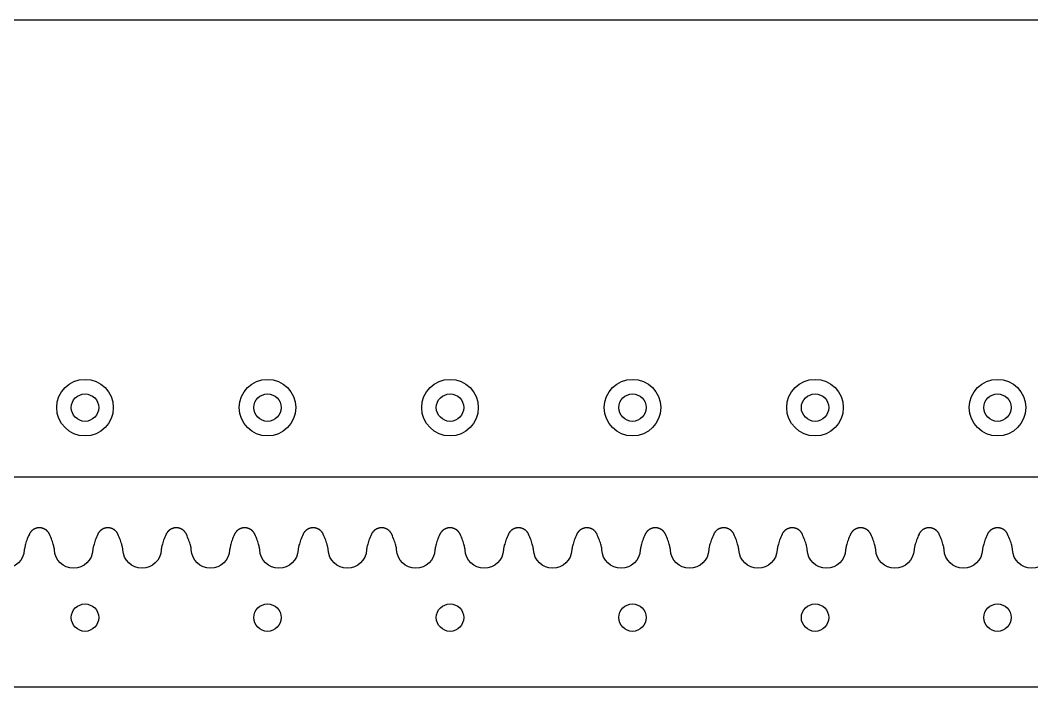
# Model space of a CAD drawing. Extents: x 0 to 903, y -444 to -259.
# Drawn here: x 344.6 to 455.4, y -332 to -259 of the extents above; entities that cross this region are included whole.
import ezdxf

# ---------------------------------------------------------------- set-up
doc = ezdxf.new("R2010")
doc.units = 0
doc.layers.add('FAB', color=7, linetype='CONTINUOUS')

msp = doc.modelspace()

# ---------------------------------------------------------------- linework, layer by layer
at = {"layer": 'FAB'}
msp.add_lwpolyline([(0, -309), (903.3, -309), (903.3, -259), (0, -259)], close=True, dxfattribs=at)
msp.add_lwpolyline([(457.5, -317, -0.961956), (453.3, -317), (453.3, -316.99), (453.3, -316.98), (453.3, -316.97), (453.3, -316.96), (453.3, -316.94), (453.29, -316.9), (453.28, -316.86), (453.27, -316.77), (453.25, -316.68), (453.23, -316.59), (453.2, -316.5), (453.17, -316.37), (453.13, -316.24), (453.08, -316.1), (453.03, -315.96), (452.97, -315.8), (452.9, -315.63), (452.83, -315.47), (452.76, -315.3), (452.74, -315.26), (452.72, -315.22), (452.7, -315.19), (452.68, -315.15), (452.67, -315.13), (452.66, -315.12), (452.64, -315.1), (452.63, -315.08), (452.62, -315.06), (452.6, -315.05), (452.59, -315.03), (452.58, -315.01), (452.56, -315), (452.55, -314.98), (452.53, -314.96), (452.52, -314.95), (452.5, -314.93), (452.48, -314.92), (452.47, -314.9), (452.45, -314.89), (452.43, -314.87), (452.42, -314.86), (452.4, -314.85), (452.38, -314.83), (452.36, -314.82), (452.35, -314.81), (452.33, -314.79), (452.31, -314.78), (452.29, -314.77), (452.27, -314.76), (452.25, -314.75), (452.23, -314.74), (452.21, -314.73), (452.19, -314.72), (452.17, -314.71), (452.15, -314.7), (452.13, -314.69), (452.11, -314.68), (452.09, -314.67), (452.07, -314.66), (452.05, -314.66), (452.03, -314.65), (452.01, -314.64), (451.99, -314.64), (451.97, -314.63), (451.95, -314.63), (451.92, -314.62), (451.9, -314.62), (451.88, -314.61), (451.86, -314.61), (451.84, -314.6), (451.82, -314.6), (451.78, -314.6), (451.73, -314.59), (451.69, -314.59), (451.65, -314.59), (451.61, -314.59), (451.57, -314.59), (451.53, -314.6), (451.49, -314.6), (451.46, -314.6), (451.44, -314.61), (451.42, -314.61), (451.4, -314.62), (451.38, -314.62), (451.36, -314.63), (451.34, -314.63), (451.32, -314.64), (451.3, -314.64), (451.27, -314.65), (451.25, -314.66), (451.23, -314.66), (451.21, -314.67), (451.19, -314.68), (451.17, -314.69), (451.15, -314.7), (451.13, -314.71), (451.11, -314.72), (451.09, -314.73), (451.07, -314.74), (451.05, -314.75), (451.03, -314.76), (451.01, -314.77), (450.99, -314.78), (450.98, -314.79), (450.96, -314.81), (450.94, -314.82), (450.92, -314.83), (450.9, -314.85), (450.89, -314.86), (450.87, -314.87), (450.85, -314.89), (450.84, -314.9), (450.82, -314.92), (450.8, -314.93), (450.79, -314.95), (450.77, -314.96), (450.76, -314.98), (450.74, -315), (450.73, -315.01), (450.71, -315.03), (450.7, -315.05), (450.69, -315.06), (450.67, -315.08), (450.66, -315.1), (450.65, -315.12), (450.64, -315.13), (450.63, -315.15), (450.6, -315.19), (450.58, -315.22), (450.56, -315.26), (450.55, -315.3), (450.47, -315.47), (450.4, -315.63), (450.33, -315.8), (450.27, -315.96), (450.22, -316.1), (450.18, -316.24), (450.14, -316.37), (450.1, -316.5), (450.08, -316.59), (450.05, -316.68), (450.04, -316.77), (450.02, -316.86), (450.01, -316.9), (450.01, -316.94), (450, -316.96), (450, -316.97), (450, -316.98), (450, -316.99), (450, -317, -0.961956), (445.8, -317), (445.8, -316.99), (445.8, -316.98), (445.8, -316.97), (445.8, -316.96), (445.8, -316.94), (445.79, -316.9), (445.78, -316.86), (445.77, -316.77), (445.75, -316.68), (445.73, -316.59), (445.7, -316.5), (445.67, -316.37), (445.63, -316.24), (445.58, -316.1), (445.53, -315.96), (445.47, -315.8), (445.4, -315.63), (445.33, -315.47), (445.26, -315.3), (445.24, -315.26), (445.22, -315.22), (445.2, -315.19), (445.18, -315.15), (445.17, -315.13), (445.16, -315.12), (445.14, -315.1), (445.13, -315.08), (445.12, -315.06), (445.1, -315.05), (445.09, -315.03), (445.08, -315.01), (445.06, -315), (445.05, -314.98), (445.03, -314.96), (445.02, -314.95), (445, -314.93), (444.98, -314.92), (444.97, -314.9), (444.95, -314.89), (444.93, -314.87), (444.92, -314.86), (444.9, -314.85), (444.88, -314.83), (444.86, -314.82), (444.85, -314.81), (444.83, -314.79), (444.81, -314.78), (444.79, -314.77), (444.77, -314.76), (444.75, -314.75), (444.73, -314.74), (444.71, -314.73), (444.69, -314.72), (444.67, -314.71), (444.65, -314.7), (444.63, -314.69), (444.61, -314.68), (444.59, -314.67), (444.57, -314.66), (444.55, -314.66), (444.53, -314.65), (444.51, -314.64), (444.49, -314.64), (444.47, -314.63), (444.45, -314.63), (444.42, -314.62), (444.4, -314.62), (444.38, -314.61), (444.36, -314.61), (444.34, -314.6), (444.32, -314.6), (444.28, -314.6), (444.23, -314.59), (444.19, -314.59), (444.15, -314.59), (444.11, -314.59), (444.07, -314.59), (444.03, -314.6), (443.99, -314.6), (443.96, -314.6), (443.94, -314.61), (443.92, -314.61), (443.9, -314.62), (443.88, -314.62), (443.86, -314.63), (443.84, -314.63), (443.82, -314.64), (443.8, -314.64), (443.77, -314.65), (443.75, -314.66), (443.73, -314.66), (443.71, -314.67), (443.69, -314.68), (443.67, -314.69), (443.65, -314.7), (443.63, -314.71), (443.61, -314.72), (443.59, -314.73), (443.57, -314.74), (443.55, -314.75), (443.53, -314.76), (443.51, -314.77), (443.49, -314.78), (443.48, -314.79), (443.46, -314.81), (443.44, -314.82), (443.42, -314.83), (443.4, -314.85), (443.39, -314.86), (443.37, -314.87), (443.35, -314.89), (443.34, -314.9), (443.32, -314.92), (443.3, -314.93), (443.29, -314.95), (443.27, -314.96), (443.26, -314.98), (443.24, -315), (443.23, -315.01), (443.21, -315.03), (443.2, -315.05), (443.19, -315.06), (443.17, -315.08), (443.16, -315.1), (443.15, -315.12), (443.14, -315.13), (443.13, -315.15), (443.1, -315.19), (443.08, -315.22), (443.06, -315.26), (443.05, -315.3), (442.97, -315.47), (442.9, -315.63), (442.83, -315.8), (442.77, -315.96), (442.72, -316.1), (442.68, -316.24), (442.64, -316.37), (442.6, -316.5), (442.58, -316.59), (442.55, -316.68), (442.54, -316.77), (442.52, -316.86), (442.51, -316.9), (442.51, -316.94), (442.5, -316.96), (442.5, -316.97), (442.5, -316.98), (442.5, -316.99), (442.5, -317, -0.961956), (438.3, -317), (438.3, -316.99), (438.3, -316.98), (438.3, -316.97), (438.3, -316.96), (438.3, -316.94), (438.29, -316.9), (438.28, -316.86), (438.27, -316.77), (438.25, -316.68), (438.23, -316.59), (438.2, -316.5), (438.17, -316.37), (438.13, -316.24), (438.08, -316.1), (438.03, -315.96), (437.97, -315.8), (437.9, -315.63), (437.83, -315.47), (437.76, -315.3), (437.74, -315.26), (437.72, -315.22), (437.7, -315.19), (437.68, -315.15), (437.67, -315.13), (437.66, -315.12), (437.64, -315.1), (437.63, -315.08), (437.62, -315.06), (437.6, -315.05), (437.59, -315.03), (437.58, -315.01), (437.56, -315), (437.55, -314.98), (437.53, -314.96), (437.52, -314.95), (437.5, -314.93), (437.48, -314.92), (437.47, -314.9), (437.45, -314.89), (437.43, -314.87), (437.42, -314.86), (437.4, -314.85), (437.38, -314.83), (437.36, -314.82), (437.35, -314.81), (437.33, -314.79), (437.31, -314.78), (437.29, -314.77), (437.27, -314.76), (437.25, -314.75), (437.23, -314.74), (437.21, -314.73), (437.19, -314.72), (437.17, -314.71), (437.15, -314.7), (437.13, -314.69), (437.11, -314.68), (437.09, -314.67), (437.07, -314.66), (437.05, -314.66), (437.03, -314.65), (437.01, -314.64), (436.99, -314.64), (436.97, -314.63), (436.95, -314.63), (436.92, -314.62), (436.9, -314.62), (436.88, -314.61), (436.86, -314.61), (436.84, -314.6), (436.82, -314.6), (436.78, -314.6), (436.73, -314.59), (436.69, -314.59), (436.65, -314.59), (436.61, -314.59), (436.57, -314.59), (436.53, -314.6), (436.49, -314.6), (436.46, -314.6), (436.44, -314.61), (436.42, -314.61), (436.4, -314.62), (436.38, -314.62), (436.36, -314.63), (436.34, -314.63), (436.32, -314.64), (436.3, -314.64), (436.27, -314.65), (436.25, -314.66), (436.23, -314.66), (436.21, -314.67), (436.19, -314.68), (436.17, -314.69), (436.15, -314.7), (436.13, -314.71), (436.11, -314.72), (436.09, -314.73), (436.07, -314.74), (436.05, -314.75), (436.03, -314.76), (436.01, -314.77), (435.99, -314.78), (435.98, -314.79), (435.96, -314.81), (435.94, -314.82), (435.92, -314.83), (435.9, -314.85), (435.89, -314.86), (435.87, -314.87), (435.85, -314.89), (435.84, -314.9), (435.82, -314.92), (435.8, -314.93), (435.79, -314.95), (435.77, -314.96), (435.76, -314.98), (435.74, -315), (435.73, -315.01), (435.71, -315.03), (435.7, -315.05), (435.69, -315.06), (435.67, -315.08), (435.66, -315.1), (435.65, -315.12), (435.64, -315.13), (435.63, -315.15), (435.6, -315.19), (435.58, -315.22), (435.56, -315.26), (435.55, -315.3), (435.47, -315.47), (435.4, -315.63), (435.33, -315.8), (435.27, -315.96), (435.22, -316.1), (435.18, -316.24), (435.14, -316.37), (435.1, -316.5), (435.08, -316.59), (435.05, -316.68), (435.04, -316.77), (435.02, -316.86), (435.01, -316.9), (435.01, -316.94), (435, -316.96), (435, -316.97), (435, -316.98), (435, -316.99), (435, -317, -0.961956), (430.8, -317), (430.8, -316.99), (430.8, -316.98), (430.8, -316.97), (430.8, -316.96), (430.8, -316.94), (430.79, -316.9), (430.78, -316.86), (430.77, -316.77), (430.75, -316.68), (430.73, -316.59), (430.7, -316.5), (430.67, -316.37), (430.63, -316.24), (430.58, -316.1), (430.53, -315.96), (430.47, -315.8), (430.4, -315.63), (430.33, -315.47), (430.26, -315.3), (430.24, -315.26), (430.22, -315.22), (430.2, -315.19), (430.18, -315.15), (430.17, -315.13), (430.16, -315.12), (430.14, -315.1), (430.13, -315.08), (430.12, -315.06), (430.1, -315.05), (430.09, -315.03), (430.08, -315.01), (430.06, -315), (430.05, -314.98), (430.03, -314.96), (430.02, -314.95), (430, -314.93), (429.98, -314.92), (429.97, -314.9), (429.95, -314.89), (429.93, -314.87), (429.92, -314.86), (429.9, -314.85), (429.88, -314.83), (429.86, -314.82), (429.85, -314.81), (429.83, -314.79), (429.81, -314.78), (429.79, -314.77), (429.77, -314.76), (429.75, -314.75), (429.73, -314.74), (429.71, -314.73), (429.69, -314.72), (429.67, -314.71), (429.65, -314.7), (429.63, -314.69), (429.61, -314.68), (429.59, -314.67), (429.57, -314.66), (429.55, -314.66), (429.53, -314.65), (429.51, -314.64), (429.49, -314.64), (429.47, -314.63), (429.45, -314.63), (429.42, -314.62), (429.4, -314.62), (429.38, -314.61), (429.36, -314.61), (429.34, -314.6), (429.32, -314.6), (429.28, -314.6), (429.23, -314.59), (429.19, -314.59), (429.15, -314.59), (429.11, -314.59), (429.07, -314.59), (429.03, -314.6), (428.99, -314.6), (428.96, -314.6), (428.94, -314.61), (428.92, -314.61), (428.9, -314.62), (428.88, -314.62), (428.86, -314.63), (428.84, -314.63), (428.82, -314.64), (428.8, -314.64), (428.77, -314.65), (428.75, -314.66), (428.73, -314.66), (428.71, -314.67), (428.69, -314.68), (428.67, -314.69), (428.65, -314.7), (428.63, -314.71), (428.61, -314.72), (428.59, -314.73), (428.57, -314.74), (428.55, -314.75), (428.53, -314.76), (428.51, -314.77), (428.49, -314.78), (428.48, -314.79), (428.46, -314.81), (428.44, -314.82), (428.42, -314.83), (428.4, -314.85), (428.39, -314.86), (428.37, -314.87), (428.35, -314.89), (428.34, -314.9), (428.32, -314.92), (428.3, -314.93), (428.29, -314.95), (428.27, -314.96), (428.26, -314.98), (428.24, -315), (428.23, -315.01), (428.21, -315.03), (428.2, -315.05), (428.19, -315.06), (428.17, -315.08), (428.16, -315.1), (428.15, -315.12), (428.14, -315.13), (428.13, -315.15), (428.1, -315.19), (428.08, -315.22), (428.06, -315.26), (428.05, -315.3), (427.97, -315.47), (427.9, -315.63), (427.83, -315.8), (427.77, -315.96), (427.72, -316.1), (427.68, -316.24), (427.64, -316.37), (427.6, -316.5), (427.58, -316.59), (427.55, -316.68), (427.54, -316.77), (427.52, -316.86), (427.51, -316.9), (427.51, -316.94), (427.5, -316.96), (427.5, -316.97), (427.5, -316.98), (427.5, -316.99), (427.5, -317, -0.961956), (423.3, -317), (423.3, -316.99), (423.3, -316.98), (423.3, -316.97), (423.3, -316.96), (423.3, -316.94), (423.29, -316.9), (423.28, -316.86), (423.27, -316.77), (423.25, -316.68), (423.23, -316.59), (423.2, -316.5), (423.17, -316.37), (423.13, -316.24), (423.08, -316.1), (423.03, -315.96), (422.97, -315.8), (422.9, -315.63), (422.83, -315.47), (422.76, -315.3), (422.74, -315.26), (422.72, -315.22), (422.7, -315.19), (422.68, -315.15), (422.67, -315.13), (422.66, -315.12), (422.64, -315.1), (422.63, -315.08), (422.62, -315.06), (422.6, -315.05), (422.59, -315.03), (422.58, -315.01), (422.56, -315), (422.55, -314.98), (422.53, -314.96), (422.52, -314.95), (422.5, -314.93), (422.48, -314.92), (422.47, -314.9), (422.45, -314.89), (422.43, -314.87), (422.42, -314.86), (422.4, -314.85), (422.38, -314.83), (422.36, -314.82), (422.35, -314.81), (422.33, -314.79), (422.31, -314.78), (422.29, -314.77), (422.27, -314.76), (422.25, -314.75), (422.23, -314.74), (422.21, -314.73), (422.19, -314.72), (422.17, -314.71), (422.15, -314.7), (422.13, -314.69), (422.11, -314.68), (422.09, -314.67), (422.07, -314.66), (422.05, -314.66), (422.03, -314.65), (422.01, -314.64), (421.99, -314.64), (421.97, -314.63), (421.95, -314.63), (421.92, -314.62), (421.9, -314.62), (421.88, -314.61), (421.86, -314.61), (421.84, -314.6), (421.82, -314.6), (421.78, -314.6), (421.73, -314.59), (421.69, -314.59), (421.65, -314.59), (421.61, -314.59), (421.57, -314.59), (421.53, -314.6), (421.49, -314.6), (421.46, -314.6), (421.44, -314.61), (421.42, -314.61), (421.4, -314.62), (421.38, -314.62), (421.36, -314.63), (421.34, -314.63), (421.32, -314.64), (421.3, -314.64), (421.27, -314.65), (421.25, -314.66), (421.23, -314.66), (421.21, -314.67), (421.19, -314.68), (421.17, -314.69), (421.15, -314.7), (421.13, -314.71), (421.11, -314.72), (421.09, -314.73), (421.07, -314.74), (421.05, -314.75), (421.03, -314.76), (421.01, -314.77), (420.99, -314.78), (420.98, -314.79), (420.96, -314.81), (420.94, -314.82), (420.92, -314.83), (420.9, -314.85), (420.89, -314.86), (420.87, -314.87), (420.85, -314.89), (420.84, -314.9), (420.82, -314.92), (420.8, -314.93), (420.79, -314.95), (420.77, -314.96), (420.76, -314.98), (420.74, -315), (420.73, -315.01), (420.71, -315.03), (420.7, -315.05), (420.69, -315.06), (420.67, -315.08), (420.66, -315.1), (420.65, -315.12), (420.64, -315.13), (420.63, -315.15), (420.6, -315.19), (420.58, -315.22), (420.56, -315.26), (420.55, -315.3), (420.47, -315.47), (420.4, -315.63), (420.33, -315.8), (420.27, -315.96), (420.22, -316.1), (420.18, -316.24), (420.14, -316.37), (420.1, -316.5), (420.08, -316.59), (420.05, -316.68), (420.04, -316.77), (420.02, -316.86), (420.01, -316.9), (420.01, -316.94), (420, -316.96), (420, -316.97), (420, -316.98), (420, -316.99), (420, -317, -0.961956), (415.8, -317), (415.8, -316.99), (415.8, -316.98), (415.8, -316.97), (415.8, -316.96), (415.8, -316.94), (415.79, -316.9), (415.78, -316.86), (415.77, -316.77), (415.75, -316.68), (415.73, -316.59), (415.7, -316.5), (415.67, -316.37), (415.63, -316.24), (415.58, -316.1), (415.53, -315.96), (415.47, -315.8), (415.4, -315.63), (415.33, -315.47), (415.26, -315.3), (415.24, -315.26), (415.22, -315.22), (415.2, -315.19), (415.18, -315.15), (415.17, -315.13), (415.16, -315.12), (415.14, -315.1), (415.13, -315.08), (415.12, -315.06), (415.1, -315.05), (415.09, -315.03), (415.08, -315.01), (415.06, -315), (415.05, -314.98), (415.03, -314.96), (415.02, -314.95), (415, -314.93), (414.98, -314.92), (414.97, -314.9), (414.95, -314.89), (414.93, -314.87), (414.92, -314.86), (414.9, -314.85), (414.88, -314.83), (414.86, -314.82), (414.85, -314.81), (414.83, -314.79), (414.81, -314.78), (414.79, -314.77), (414.77, -314.76), (414.75, -314.75), (414.73, -314.74), (414.71, -314.73), (414.69, -314.72), (414.67, -314.71), (414.65, -314.7), (414.63, -314.69), (414.61, -314.68), (414.59, -314.67), (414.57, -314.66), (414.55, -314.66), (414.53, -314.65), (414.51, -314.64), (414.49, -314.64), (414.47, -314.63), (414.45, -314.63), (414.42, -314.62), (414.4, -314.62), (414.38, -314.61), (414.36, -314.61), (414.34, -314.6), (414.32, -314.6), (414.28, -314.6), (414.23, -314.59), (414.19, -314.59), (414.15, -314.59), (414.11, -314.59), (414.07, -314.59), (414.03, -314.6), (413.99, -314.6), (413.96, -314.6), (413.94, -314.61), (413.92, -314.61), (413.9, -314.62), (413.88, -314.62), (413.86, -314.63), (413.84, -314.63), (413.82, -314.64), (413.8, -314.64), (413.77, -314.65), (413.75, -314.66), (413.73, -314.66), (413.71, -314.67), (413.69, -314.68), (413.67, -314.69), (413.65, -314.7), (413.63, -314.71), (413.61, -314.72), (413.59, -314.73), (413.57, -314.74), (413.55, -314.75), (413.53, -314.76), (413.51, -314.77), (413.49, -314.78), (413.48, -314.79), (413.46, -314.81), (413.44, -314.82), (413.42, -314.83), (413.4, -314.85), (413.39, -314.86), (413.37, -314.87), (413.35, -314.89), (413.34, -314.9), (413.32, -314.92), (413.3, -314.93), (413.29, -314.95), (413.27, -314.96), (413.26, -314.98), (413.24, -315), (413.23, -315.01), (413.21, -315.03), (413.2, -315.05), (413.19, -315.06), (413.17, -315.08), (413.16, -315.1), (413.15, -315.12), (413.14, -315.13), (413.13, -315.15), (413.1, -315.19), (413.08, -315.22), (413.06, -315.26), (413.05, -315.3), (412.97, -315.47), (412.9, -315.63), (412.83, -315.8), (412.77, -315.96), (412.72, -316.1), (412.68, -316.24), (412.64, -316.37), (412.6, -316.5), (412.58, -316.59), (412.55, -316.68), (412.54, -316.77), (412.52, -316.86), (412.51, -316.9), (412.51, -316.94), (412.5, -316.96), (412.5, -316.97), (412.5, -316.98), (412.5, -316.99), (412.5, -317, -0.961956), (408.3, -317), (408.3, -316.99), (408.3, -316.98), (408.3, -316.97), (408.3, -316.96), (408.3, -316.94), (408.29, -316.9), (408.28, -316.86), (408.27, -316.77), (408.25, -316.68), (408.23, -316.59), (408.2, -316.5), (408.17, -316.37), (408.13, -316.24), (408.08, -316.1), (408.03, -315.96), (407.97, -315.8), (407.9, -315.63), (407.83, -315.47), (407.76, -315.3), (407.74, -315.26), (407.72, -315.22), (407.7, -315.19), (407.68, -315.15), (407.67, -315.13), (407.66, -315.12), (407.64, -315.1), (407.63, -315.08), (407.62, -315.06), (407.6, -315.05), (407.59, -315.03), (407.58, -315.01), (407.56, -315), (407.55, -314.98), (407.53, -314.96), (407.52, -314.95), (407.5, -314.93), (407.48, -314.92), (407.47, -314.9), (407.45, -314.89), (407.43, -314.87), (407.42, -314.86), (407.4, -314.85), (407.38, -314.83), (407.36, -314.82), (407.35, -314.81), (407.33, -314.79), (407.31, -314.78), (407.29, -314.77), (407.27, -314.76), (407.25, -314.75), (407.23, -314.74), (407.21, -314.73), (407.19, -314.72), (407.17, -314.71), (407.15, -314.7), (407.13, -314.69), (407.11, -314.68), (407.09, -314.67), (407.07, -314.66), (407.05, -314.66), (407.03, -314.65), (407.01, -314.64), (406.99, -314.64), (406.97, -314.63), (406.95, -314.63), (406.92, -314.62), (406.9, -314.62), (406.88, -314.61), (406.86, -314.61), (406.84, -314.6), (406.82, -314.6), (406.78, -314.6), (406.73, -314.59), (406.69, -314.59), (406.65, -314.59), (406.61, -314.59), (406.57, -314.59), (406.53, -314.6), (406.49, -314.6), (406.46, -314.6), (406.44, -314.61), (406.42, -314.61), (406.4, -314.62), (406.38, -314.62), (406.36, -314.63), (406.34, -314.63), (406.32, -314.64), (406.3, -314.64), (406.27, -314.65), (406.25, -314.66), (406.23, -314.66), (406.21, -314.67), (406.19, -314.68), (406.17, -314.69), (406.15, -314.7), (406.13, -314.71), (406.11, -314.72), (406.09, -314.73), (406.07, -314.74), (406.05, -314.75), (406.03, -314.76), (406.01, -314.77), (405.99, -314.78), (405.98, -314.79), (405.96, -314.81), (405.94, -314.82), (405.92, -314.83), (405.9, -314.85), (405.89, -314.86), (405.87, -314.87), (405.85, -314.89), (405.84, -314.9), (405.82, -314.92), (405.8, -314.93), (405.79, -314.95), (405.77, -314.96), (405.76, -314.98), (405.74, -315), (405.73, -315.01), (405.71, -315.03), (405.7, -315.05), (405.69, -315.06), (405.67, -315.08), (405.66, -315.1), (405.65, -315.12), (405.64, -315.13), (405.63, -315.15), (405.6, -315.19), (405.58, -315.22), (405.56, -315.26), (405.55, -315.3), (405.47, -315.47), (405.4, -315.63), (405.33, -315.8), (405.27, -315.96), (405.22, -316.1), (405.18, -316.24), (405.14, -316.37), (405.1, -316.5), (405.08, -316.59), (405.05, -316.68), (405.04, -316.77), (405.02, -316.86), (405.01, -316.9), (405.01, -316.94), (405, -316.96), (405, -316.97), (405, -316.98), (405, -316.99), (405, -317, -0.961956), (400.8, -317), (400.8, -316.99), (400.8, -316.98), (400.8, -316.97), (400.8, -316.96), (400.8, -316.94), (400.79, -316.9), (400.78, -316.86), (400.77, -316.77), (400.75, -316.68), (400.73, -316.59), (400.7, -316.5), (400.67, -316.37), (400.63, -316.24), (400.58, -316.1), (400.53, -315.96), (400.47, -315.8), (400.4, -315.63), (400.33, -315.47), (400.26, -315.3), (400.24, -315.26), (400.22, -315.22), (400.2, -315.19), (400.18, -315.15), (400.17, -315.13), (400.16, -315.12), (400.14, -315.1), (400.13, -315.08), (400.12, -315.06), (400.1, -315.05), (400.09, -315.03), (400.08, -315.01), (400.06, -315), (400.05, -314.98), (400.03, -314.96), (400.02, -314.95), (400, -314.93), (399.98, -314.92), (399.97, -314.9), (399.95, -314.89), (399.93, -314.87), (399.92, -314.86), (399.9, -314.85), (399.88, -314.83), (399.86, -314.82), (399.85, -314.81), (399.83, -314.79), (399.81, -314.78), (399.79, -314.77), (399.77, -314.76), (399.75, -314.75), (399.73, -314.74), (399.71, -314.73), (399.69, -314.72), (399.67, -314.71), (399.65, -314.7), (399.63, -314.69), (399.61, -314.68), (399.59, -314.67), (399.57, -314.66), (399.55, -314.66), (399.53, -314.65), (399.51, -314.64), (399.49, -314.64), (399.47, -314.63), (399.45, -314.63), (399.42, -314.62), (399.4, -314.62), (399.38, -314.61), (399.36, -314.61), (399.34, -314.6), (399.32, -314.6), (399.28, -314.6), (399.23, -314.59), (399.19, -314.59), (399.15, -314.59), (399.11, -314.59), (399.07, -314.59), (399.03, -314.6), (398.99, -314.6), (398.96, -314.6), (398.94, -314.61), (398.92, -314.61), (398.9, -314.62), (398.88, -314.62), (398.86, -314.63), (398.84, -314.63), (398.82, -314.64), (398.8, -314.64), (398.77, -314.65), (398.75, -314.66), (398.73, -314.66), (398.71, -314.67), (398.69, -314.68), (398.67, -314.69), (398.65, -314.7), (398.63, -314.71), (398.61, -314.72), (398.59, -314.73), (398.57, -314.74), (398.55, -314.75), (398.53, -314.76), (398.51, -314.77), (398.49, -314.78), (398.48, -314.79), (398.46, -314.81), (398.44, -314.82), (398.42, -314.83), (398.4, -314.85), (398.39, -314.86), (398.37, -314.87), (398.35, -314.89), (398.34, -314.9), (398.32, -314.92), (398.3, -314.93), (398.29, -314.95), (398.27, -314.96), (398.26, -314.98), (398.24, -315), (398.23, -315.01), (398.21, -315.03), (398.2, -315.05), (398.19, -315.06), (398.17, -315.08), (398.16, -315.1), (398.15, -315.12), (398.14, -315.13), (398.13, -315.15), (398.1, -315.19), (398.08, -315.22), (398.06, -315.26), (398.05, -315.3), (397.97, -315.47), (397.9, -315.63), (397.83, -315.8), (397.77, -315.96), (397.72, -316.1), (397.68, -316.24), (397.64, -316.37), (397.6, -316.5), (397.58, -316.59), (397.55, -316.68), (397.54, -316.77), (397.52, -316.86), (397.51, -316.9), (397.51, -316.94), (397.5, -316.96), (397.5, -316.97), (397.5, -316.98), (397.5, -316.99), (397.5, -317, -0.961956), (393.3, -317), (393.3, -316.99), (393.3, -316.98), (393.3, -316.97), (393.3, -316.96), (393.3, -316.94), (393.29, -316.9), (393.28, -316.86), (393.27, -316.77), (393.25, -316.68), (393.23, -316.59), (393.2, -316.5), (393.17, -316.37), (393.13, -316.24), (393.08, -316.1), (393.03, -315.96), (392.97, -315.8), (392.9, -315.63), (392.83, -315.47), (392.76, -315.3), (392.74, -315.26), (392.72, -315.22), (392.7, -315.19), (392.68, -315.15), (392.67, -315.13), (392.66, -315.12), (392.64, -315.1), (392.63, -315.08), (392.62, -315.06), (392.6, -315.05), (392.59, -315.03), (392.58, -315.01), (392.56, -315), (392.55, -314.98), (392.53, -314.96), (392.52, -314.95), (392.5, -314.93), (392.48, -314.92), (392.47, -314.9), (392.45, -314.89), (392.43, -314.87), (392.42, -314.86), (392.4, -314.85), (392.38, -314.83), (392.36, -314.82), (392.35, -314.81), (392.33, -314.79), (392.31, -314.78), (392.29, -314.77), (392.27, -314.76), (392.25, -314.75), (392.23, -314.74), (392.21, -314.73), (392.19, -314.72), (392.17, -314.71), (392.15, -314.7), (392.13, -314.69), (392.11, -314.68), (392.09, -314.67), (392.07, -314.66), (392.05, -314.66), (392.03, -314.65), (392.01, -314.64), (391.99, -314.64), (391.97, -314.63), (391.95, -314.63), (391.92, -314.62), (391.9, -314.62), (391.88, -314.61), (391.86, -314.61), (391.84, -314.6), (391.82, -314.6), (391.78, -314.6), (391.73, -314.59), (391.69, -314.59), (391.65, -314.59), (391.61, -314.59), (391.57, -314.59), (391.53, -314.6), (391.49, -314.6), (391.46, -314.6), (391.44, -314.61), (391.42, -314.61), (391.4, -314.62), (391.38, -314.62), (391.36, -314.63), (391.34, -314.63), (391.32, -314.64), (391.3, -314.64), (391.27, -314.65), (391.25, -314.66), (391.23, -314.66), (391.21, -314.67), (391.19, -314.68), (391.17, -314.69), (391.15, -314.7), (391.13, -314.71), (391.11, -314.72), (391.09, -314.73), (391.07, -314.74), (391.05, -314.75), (391.03, -314.76), (391.01, -314.77), (390.99, -314.78), (390.98, -314.79), (390.96, -314.81), (390.94, -314.82), (390.92, -314.83), (390.9, -314.85), (390.89, -314.86), (390.87, -314.87), (390.85, -314.89), (390.84, -314.9), (390.82, -314.92), (390.8, -314.93), (390.79, -314.95), (390.77, -314.96), (390.76, -314.98), (390.74, -315), (390.73, -315.01), (390.71, -315.03), (390.7, -315.05), (390.69, -315.06), (390.67, -315.08), (390.66, -315.1), (390.65, -315.12), (390.64, -315.13), (390.63, -315.15), (390.6, -315.19), (390.58, -315.22), (390.56, -315.26), (390.55, -315.3), (390.47, -315.47), (390.4, -315.63), (390.33, -315.8), (390.27, -315.96), (390.22, -316.1), (390.18, -316.24), (390.14, -316.37), (390.1, -316.5), (390.08, -316.59), (390.05, -316.68), (390.04, -316.77), (390.02, -316.86), (390.01, -316.9), (390.01, -316.94), (390, -316.96), (390, -316.97), (390, -316.98), (390, -316.99), (390, -317, -0.961956), (385.8, -317), (385.8, -316.99), (385.8, -316.98), (385.8, -316.97), (385.8, -316.96), (385.8, -316.94), (385.79, -316.9), (385.78, -316.86), (385.77, -316.77), (385.75, -316.68), (385.73, -316.59), (385.7, -316.5), (385.67, -316.37), (385.63, -316.24), (385.58, -316.1), (385.53, -315.96), (385.47, -315.8), (385.4, -315.63), (385.33, -315.47), (385.26, -315.3), (385.24, -315.26), (385.22, -315.22), (385.2, -315.19), (385.18, -315.15), (385.17, -315.13), (385.16, -315.12), (385.14, -315.1), (385.13, -315.08), (385.12, -315.06), (385.1, -315.05), (385.09, -315.03), (385.08, -315.01), (385.06, -315), (385.05, -314.98), (385.03, -314.96), (385.02, -314.95), (385, -314.93), (384.98, -314.92), (384.97, -314.9), (384.95, -314.89), (384.93, -314.87), (384.92, -314.86), (384.9, -314.85), (384.88, -314.83), (384.86, -314.82), (384.85, -314.81), (384.83, -314.79), (384.81, -314.78), (384.79, -314.77), (384.77, -314.76), (384.75, -314.75), (384.73, -314.74), (384.71, -314.73), (384.69, -314.72), (384.67, -314.71), (384.65, -314.7), (384.63, -314.69), (384.61, -314.68), (384.59, -314.67), (384.57, -314.66), (384.55, -314.66), (384.53, -314.65), (384.51, -314.64), (384.49, -314.64), (384.47, -314.63), (384.45, -314.63), (384.42, -314.62), (384.4, -314.62), (384.38, -314.61), (384.36, -314.61), (384.34, -314.6), (384.32, -314.6), (384.28, -314.6), (384.23, -314.59), (384.19, -314.59), (384.15, -314.59), (384.11, -314.59), (384.07, -314.59), (384.03, -314.6), (383.99, -314.6), (383.96, -314.6), (383.94, -314.61), (383.92, -314.61), (383.9, -314.62), (383.88, -314.62), (383.86, -314.63), (383.84, -314.63), (383.82, -314.64), (383.8, -314.64), (383.77, -314.65), (383.75, -314.66), (383.73, -314.66), (383.71, -314.67), (383.69, -314.68), (383.67, -314.69), (383.65, -314.7), (383.63, -314.71), (383.61, -314.72), (383.59, -314.73), (383.57, -314.74), (383.55, -314.75), (383.53, -314.76), (383.51, -314.77), (383.49, -314.78), (383.48, -314.79), (383.46, -314.81), (383.44, -314.82), (383.42, -314.83), (383.4, -314.85), (383.39, -314.86), (383.37, -314.87), (383.35, -314.89), (383.34, -314.9), (383.32, -314.92), (383.3, -314.93), (383.29, -314.95), (383.27, -314.96), (383.26, -314.98), (383.24, -315), (383.23, -315.01), (383.21, -315.03), (383.2, -315.05), (383.19, -315.06), (383.17, -315.08), (383.16, -315.1), (383.15, -315.12), (383.14, -315.13), (383.13, -315.15), (383.1, -315.19), (383.08, -315.22), (383.06, -315.26), (383.05, -315.3), (382.97, -315.47), (382.9, -315.63), (382.83, -315.8), (382.77, -315.96), (382.72, -316.1), (382.68, -316.24), (382.64, -316.37), (382.6, -316.5), (382.58, -316.59), (382.55, -316.68), (382.54, -316.77), (382.52, -316.86), (382.51, -316.9), (382.51, -316.94), (382.5, -316.96), (382.5, -316.97), (382.5, -316.98), (382.5, -316.99), (382.5, -317, -0.961956), (378.3, -317), (378.3, -316.99), (378.3, -316.98), (378.3, -316.97), (378.3, -316.96), (378.3, -316.94), (378.29, -316.9), (378.28, -316.86), (378.27, -316.77), (378.25, -316.68), (378.23, -316.59), (378.2, -316.5), (378.17, -316.37), (378.13, -316.24), (378.08, -316.1), (378.03, -315.96), (377.97, -315.8), (377.9, -315.63), (377.83, -315.47), (377.76, -315.3), (377.74, -315.26), (377.72, -315.22), (377.7, -315.19), (377.68, -315.15), (377.67, -315.13), (377.66, -315.12), (377.64, -315.1), (377.63, -315.08), (377.62, -315.06), (377.6, -315.05), (377.59, -315.03), (377.58, -315.01), (377.56, -315), (377.55, -314.98), (377.53, -314.96), (377.52, -314.95), (377.5, -314.93), (377.48, -314.92), (377.47, -314.9), (377.45, -314.89), (377.43, -314.87), (377.42, -314.86), (377.4, -314.85), (377.38, -314.83), (377.36, -314.82), (377.35, -314.81), (377.33, -314.79), (377.31, -314.78), (377.29, -314.77), (377.27, -314.76), (377.25, -314.75), (377.23, -314.74), (377.21, -314.73), (377.19, -314.72), (377.17, -314.71), (377.15, -314.7), (377.13, -314.69), (377.11, -314.68), (377.09, -314.67), (377.07, -314.66), (377.05, -314.66), (377.03, -314.65), (377.01, -314.64), (376.99, -314.64), (376.97, -314.63), (376.95, -314.63), (376.92, -314.62), (376.9, -314.62), (376.88, -314.61), (376.86, -314.61), (376.84, -314.6), (376.82, -314.6), (376.78, -314.6), (376.73, -314.59), (376.69, -314.59), (376.65, -314.59), (376.61, -314.59), (376.57, -314.59), (376.53, -314.6), (376.49, -314.6), (376.46, -314.6), (376.44, -314.61), (376.42, -314.61), (376.4, -314.62), (376.38, -314.62), (376.36, -314.63), (376.34, -314.63), (376.32, -314.64), (376.3, -314.64), (376.27, -314.65), (376.25, -314.66), (376.23, -314.66), (376.21, -314.67), (376.19, -314.68), (376.17, -314.69), (376.15, -314.7), (376.13, -314.71), (376.11, -314.72), (376.09, -314.73), (376.07, -314.74), (376.05, -314.75), (376.03, -314.76), (376.01, -314.77), (375.99, -314.78), (375.98, -314.79), (375.96, -314.81), (375.94, -314.82), (375.92, -314.83), (375.9, -314.85), (375.89, -314.86), (375.87, -314.87), (375.85, -314.89), (375.84, -314.9), (375.82, -314.92), (375.8, -314.93), (375.79, -314.95), (375.77, -314.96), (375.76, -314.98), (375.74, -315), (375.73, -315.01), (375.71, -315.03), (375.7, -315.05), (375.69, -315.06), (375.67, -315.08), (375.66, -315.1), (375.65, -315.12), (375.64, -315.13), (375.63, -315.15), (375.6, -315.19), (375.58, -315.22), (375.56, -315.26), (375.55, -315.3), (375.47, -315.47), (375.4, -315.63), (375.33, -315.8), (375.27, -315.96), (375.22, -316.1), (375.18, -316.24), (375.14, -316.37), (375.1, -316.5), (375.08, -316.59), (375.05, -316.68), (375.04, -316.77), (375.02, -316.86), (375.01, -316.9), (375.01, -316.94), (375, -316.96), (375, -316.97), (375, -316.98), (375, -316.99), (375, -317, -0.961956), (370.8, -317), (370.8, -316.99), (370.8, -316.98), (370.8, -316.97), (370.8, -316.96), (370.8, -316.94), (370.79, -316.9), (370.78, -316.86), (370.77, -316.77), (370.75, -316.68), (370.73, -316.59), (370.7, -316.5), (370.67, -316.37), (370.63, -316.24), (370.58, -316.1), (370.53, -315.96), (370.47, -315.8), (370.4, -315.63), (370.33, -315.47), (370.26, -315.3), (370.24, -315.26), (370.22, -315.22), (370.2, -315.19), (370.18, -315.15), (370.17, -315.13), (370.16, -315.12), (370.14, -315.1), (370.13, -315.08), (370.12, -315.06), (370.1, -315.05), (370.09, -315.03), (370.08, -315.01), (370.06, -315), (370.05, -314.98), (370.03, -314.96), (370.02, -314.95), (370, -314.93), (369.98, -314.92), (369.97, -314.9), (369.95, -314.89), (369.93, -314.87), (369.92, -314.86), (369.9, -314.85), (369.88, -314.83), (369.86, -314.82), (369.85, -314.81), (369.83, -314.79), (369.81, -314.78), (369.79, -314.77), (369.77, -314.76), (369.75, -314.75), (369.73, -314.74), (369.71, -314.73), (369.69, -314.72), (369.67, -314.71), (369.65, -314.7), (369.63, -314.69), (369.61, -314.68), (369.59, -314.67), (369.57, -314.66), (369.55, -314.66), (369.53, -314.65), (369.51, -314.64), (369.49, -314.64), (369.47, -314.63), (369.45, -314.63), (369.42, -314.62), (369.4, -314.62), (369.38, -314.61), (369.36, -314.61), (369.34, -314.6), (369.32, -314.6), (369.28, -314.6), (369.23, -314.59), (369.19, -314.59), (369.15, -314.59), (369.11, -314.59), (369.07, -314.59), (369.03, -314.6), (368.99, -314.6), (368.96, -314.6), (368.94, -314.61), (368.92, -314.61), (368.9, -314.62), (368.88, -314.62), (368.86, -314.63), (368.84, -314.63), (368.82, -314.64), (368.8, -314.64), (368.77, -314.65), (368.75, -314.66), (368.73, -314.66), (368.71, -314.67), (368.69, -314.68), (368.67, -314.69), (368.65, -314.7), (368.63, -314.71), (368.61, -314.72), (368.59, -314.73), (368.57, -314.74), (368.55, -314.75), (368.53, -314.76), (368.51, -314.77), (368.49, -314.78), (368.48, -314.79), (368.46, -314.81), (368.44, -314.82), (368.42, -314.83), (368.4, -314.85), (368.39, -314.86), (368.37, -314.87), (368.35, -314.89), (368.34, -314.9), (368.32, -314.92), (368.3, -314.93), (368.29, -314.95), (368.27, -314.96), (368.26, -314.98), (368.24, -315), (368.23, -315.01), (368.21, -315.03), (368.2, -315.05), (368.19, -315.06), (368.17, -315.08), (368.16, -315.1), (368.15, -315.12), (368.14, -315.13), (368.13, -315.15), (368.1, -315.19), (368.08, -315.22), (368.06, -315.26), (368.05, -315.3), (367.97, -315.47), (367.9, -315.63), (367.83, -315.8), (367.77, -315.96), (367.72, -316.1), (367.68, -316.24), (367.64, -316.37), (367.6, -316.5), (367.58, -316.59), (367.55, -316.68), (367.54, -316.77), (367.52, -316.86), (367.51, -316.9), (367.51, -316.94), (367.5, -316.96), (367.5, -316.97), (367.5, -316.98), (367.5, -316.99), (367.5, -317, -0.961956), (363.3, -317), (363.3, -316.99), (363.3, -316.98), (363.3, -316.97), (363.3, -316.96), (363.3, -316.94), (363.29, -316.9), (363.28, -316.86), (363.27, -316.77), (363.25, -316.68), (363.23, -316.59), (363.2, -316.5), (363.17, -316.37), (363.13, -316.24), (363.08, -316.1), (363.03, -315.96), (362.97, -315.8), (362.9, -315.63), (362.83, -315.47), (362.76, -315.3), (362.74, -315.26), (362.72, -315.22), (362.7, -315.19), (362.68, -315.15), (362.67, -315.13), (362.66, -315.12), (362.64, -315.1), (362.63, -315.08), (362.62, -315.06), (362.6, -315.05), (362.59, -315.03), (362.58, -315.01), (362.56, -315), (362.55, -314.98), (362.53, -314.96), (362.52, -314.95), (362.5, -314.93), (362.48, -314.92), (362.47, -314.9), (362.45, -314.89), (362.43, -314.87), (362.42, -314.86), (362.4, -314.85), (362.38, -314.83), (362.36, -314.82), (362.35, -314.81), (362.33, -314.79), (362.31, -314.78), (362.29, -314.77), (362.27, -314.76), (362.25, -314.75), (362.23, -314.74), (362.21, -314.73), (362.19, -314.72), (362.17, -314.71), (362.15, -314.7), (362.13, -314.69), (362.11, -314.68), (362.09, -314.67), (362.07, -314.66), (362.05, -314.66), (362.03, -314.65), (362.01, -314.64), (361.99, -314.64), (361.97, -314.63), (361.95, -314.63), (361.92, -314.62), (361.9, -314.62), (361.88, -314.61), (361.86, -314.61), (361.84, -314.6), (361.82, -314.6), (361.78, -314.6), (361.73, -314.59), (361.69, -314.59), (361.65, -314.59), (361.61, -314.59), (361.57, -314.59), (361.53, -314.6), (361.49, -314.6), (361.46, -314.6), (361.44, -314.61), (361.42, -314.61), (361.4, -314.62), (361.38, -314.62), (361.36, -314.63), (361.34, -314.63), (361.32, -314.64), (361.3, -314.64), (361.27, -314.65), (361.25, -314.66), (361.23, -314.66), (361.21, -314.67), (361.19, -314.68), (361.17, -314.69), (361.15, -314.7), (361.13, -314.71), (361.11, -314.72), (361.09, -314.73), (361.07, -314.74), (361.05, -314.75), (361.03, -314.76), (361.01, -314.77), (360.99, -314.78), (360.98, -314.79), (360.96, -314.81), (360.94, -314.82), (360.92, -314.83), (360.9, -314.85), (360.89, -314.86), (360.87, -314.87), (360.85, -314.89), (360.84, -314.9), (360.82, -314.92), (360.8, -314.93), (360.79, -314.95), (360.77, -314.96), (360.76, -314.98), (360.74, -315), (360.73, -315.01), (360.71, -315.03), (360.7, -315.05), (360.69, -315.06), (360.67, -315.08), (360.66, -315.1), (360.65, -315.12), (360.64, -315.13), (360.63, -315.15), (360.6, -315.19), (360.58, -315.22), (360.56, -315.26), (360.55, -315.3), (360.47, -315.47), (360.4, -315.63), (360.33, -315.8), (360.27, -315.96), (360.22, -316.1), (360.18, -316.24), (360.14, -316.37), (360.1, -316.5), (360.08, -316.59), (360.05, -316.68), (360.04, -316.77), (360.02, -316.86), (360.01, -316.9), (360.01, -316.94), (360, -316.96), (360, -316.97), (360, -316.98), (360, -316.99), (360, -317, -0.961956), (355.8, -317), (355.8, -316.99), (355.8, -316.98), (355.8, -316.97), (355.8, -316.96), (355.8, -316.94), (355.79, -316.9), (355.78, -316.86), (355.77, -316.77), (355.75, -316.68), (355.73, -316.59), (355.7, -316.5), (355.67, -316.37), (355.63, -316.24), (355.58, -316.1), (355.53, -315.96), (355.47, -315.8), (355.4, -315.63), (355.33, -315.47), (355.26, -315.3), (355.24, -315.26), (355.22, -315.22), (355.2, -315.19), (355.18, -315.15), (355.17, -315.13), (355.16, -315.12), (355.14, -315.1), (355.13, -315.08), (355.12, -315.06), (355.1, -315.05), (355.09, -315.03), (355.08, -315.01), (355.06, -315), (355.05, -314.98), (355.03, -314.96), (355.02, -314.95), (355, -314.93), (354.98, -314.92), (354.97, -314.9), (354.95, -314.89), (354.93, -314.87), (354.92, -314.86), (354.9, -314.85), (354.88, -314.83), (354.86, -314.82), (354.85, -314.81), (354.83, -314.79), (354.81, -314.78), (354.79, -314.77), (354.77, -314.76), (354.75, -314.75), (354.73, -314.74), (354.71, -314.73), (354.69, -314.72), (354.67, -314.71), (354.65, -314.7), (354.63, -314.69), (354.61, -314.68), (354.59, -314.67), (354.57, -314.66), (354.55, -314.66), (354.53, -314.65), (354.51, -314.64), (354.49, -314.64), (354.47, -314.63), (354.45, -314.63), (354.42, -314.62), (354.4, -314.62), (354.38, -314.61), (354.36, -314.61), (354.34, -314.6), (354.32, -314.6), (354.28, -314.6), (354.23, -314.59), (354.19, -314.59), (354.15, -314.59), (354.11, -314.59), (354.07, -314.59), (354.03, -314.6), (353.99, -314.6), (353.96, -314.6), (353.94, -314.61), (353.92, -314.61), (353.9, -314.62), (353.88, -314.62), (353.86, -314.63), (353.84, -314.63), (353.82, -314.64), (353.8, -314.64), (353.77, -314.65), (353.75, -314.66), (353.73, -314.66), (353.71, -314.67), (353.69, -314.68), (353.67, -314.69), (353.65, -314.7), (353.63, -314.71), (353.61, -314.72), (353.59, -314.73), (353.57, -314.74), (353.55, -314.75), (353.53, -314.76), (353.51, -314.77), (353.49, -314.78), (353.48, -314.79), (353.46, -314.81), (353.44, -314.82), (353.42, -314.83), (353.4, -314.85), (353.39, -314.86), (353.37, -314.87), (353.35, -314.89), (353.34, -314.9), (353.32, -314.92), (353.3, -314.93), (353.29, -314.95), (353.27, -314.96), (353.26, -314.98), (353.24, -315), (353.23, -315.01), (353.21, -315.03), (353.2, -315.05), (353.19, -315.06), (353.17, -315.08), (353.16, -315.1), (353.15, -315.12), (353.14, -315.13), (353.13, -315.15), (353.1, -315.19), (353.08, -315.22), (353.06, -315.26), (353.05, -315.3), (352.97, -315.47), (352.9, -315.63), (352.83, -315.8), (352.77, -315.96), (352.72, -316.1), (352.68, -316.24), (352.64, -316.37), (352.6, -316.5), (352.58, -316.59), (352.55, -316.68), (352.54, -316.77), (352.52, -316.86), (352.51, -316.9), (352.51, -316.94), (352.5, -316.96), (352.5, -316.97), (352.5, -316.98), (352.5, -316.99), (352.5, -317, -0.961956), (348.3, -317), (348.3, -316.99), (348.3, -316.98), (348.3, -316.97), (348.3, -316.96), (348.3, -316.94), (348.29, -316.9), (348.28, -316.86), (348.27, -316.77), (348.25, -316.68), (348.23, -316.59), (348.2, -316.5), (348.17, -316.37), (348.13, -316.24), (348.08, -316.1), (348.03, -315.96), (347.97, -315.8), (347.9, -315.63), (347.83, -315.47), (347.76, -315.3), (347.74, -315.26), (347.72, -315.22), (347.7, -315.19), (347.68, -315.15), (347.67, -315.13), (347.66, -315.12), (347.64, -315.1), (347.63, -315.08), (347.62, -315.06), (347.6, -315.05), (347.59, -315.03), (347.58, -315.01), (347.56, -315), (347.55, -314.98), (347.53, -314.96), (347.52, -314.95), (347.5, -314.93), (347.48, -314.92), (347.47, -314.9), (347.45, -314.89), (347.43, -314.87), (347.42, -314.86), (347.4, -314.85), (347.38, -314.83), (347.36, -314.82), (347.35, -314.81), (347.33, -314.79), (347.31, -314.78), (347.29, -314.77), (347.27, -314.76), (347.25, -314.75), (347.23, -314.74), (347.21, -314.73), (347.19, -314.72), (347.17, -314.71), (347.15, -314.7), (347.13, -314.69), (347.11, -314.68), (347.09, -314.67), (347.07, -314.66), (347.05, -314.66), (347.03, -314.65), (347.01, -314.64), (346.99, -314.64), (346.97, -314.63), (346.95, -314.63), (346.92, -314.62), (346.9, -314.62), (346.88, -314.61), (346.86, -314.61), (346.84, -314.6), (346.82, -314.6), (346.78, -314.6), (346.73, -314.59), (346.69, -314.59), (346.65, -314.59), (346.61, -314.59), (346.57, -314.59), (346.53, -314.6), (346.49, -314.6), (346.46, -314.6), (346.44, -314.61), (346.42, -314.61), (346.4, -314.62), (346.38, -314.62), (346.36, -314.63), (346.34, -314.63), (346.32, -314.64), (346.3, -314.64), (346.27, -314.65), (346.25, -314.66), (346.23, -314.66), (346.21, -314.67), (346.19, -314.68), (346.17, -314.69), (346.15, -314.7), (346.13, -314.71), (346.11, -314.72), (346.09, -314.73), (346.07, -314.74), (346.05, -314.75), (346.03, -314.76), (346.01, -314.77), (345.99, -314.78), (345.98, -314.79), (345.96, -314.81), (345.94, -314.82), (345.92, -314.83), (345.9, -314.85), (345.89, -314.86), (345.87, -314.87), (345.85, -314.89), (345.84, -314.9), (345.82, -314.92), (345.8, -314.93), (345.79, -314.95), (345.77, -314.96), (345.76, -314.98), (345.74, -315), (345.73, -315.01), (345.71, -315.03), (345.7, -315.05), (345.69, -315.06), (345.67, -315.08), (345.66, -315.1), (345.65, -315.12), (345.64, -315.13), (345.63, -315.15), (345.6, -315.19), (345.58, -315.22), (345.56, -315.26), (345.55, -315.3), (345.47, -315.47), (345.4, -315.63), (345.33, -315.8), (345.27, -315.96), (345.22, -316.1), (345.18, -316.24), (345.14, -316.37), (345.1, -316.5), (345.08, -316.59), (345.05, -316.68), (345.04, -316.77), (345.02, -316.86), (345.01, -316.9), (345.01, -316.94), (345, -316.96), (345, -316.97), (345, -316.98), (345, -316.99), (345, -317, -0.961956), (340.8, -317)], format="xyb", dxfattribs=at)
msp.add_lwpolyline([(36.13, -332), (867.17, -332)], dxfattribs=at)
for centre, radius in [((351.65, -301.43), 3.1), ((371.65, -301.43), 3.1), ((391.65, -301.43), 3.1), ((411.65, -301.43), 3.1), ((431.65, -301.43), 3.1), ((451.65, -301.43), 3.1), ((451.65, -301.43), 3.1), ((351.65, -301.43), 1.5), ((371.65, -301.43), 1.5), ((391.65, -301.43), 1.5), ((411.65, -301.43), 1.5), ((431.65, -301.43), 1.5), ((451.65, -301.43), 1.5), ((451.65, -301.43), 1.5), ((351.65, -324.43), 1.5), ((371.65, -324.43), 1.5), ((391.65, -324.43), 1.5), ((411.65, -324.43), 1.5), ((431.65, -324.43), 1.5), ((451.65, -324.43), 1.5), ((451.65, -324.43), 1.5)]:
    msp.add_circle(centre, radius, dxfattribs=at)

doc.saveas('drawing.dxf')
